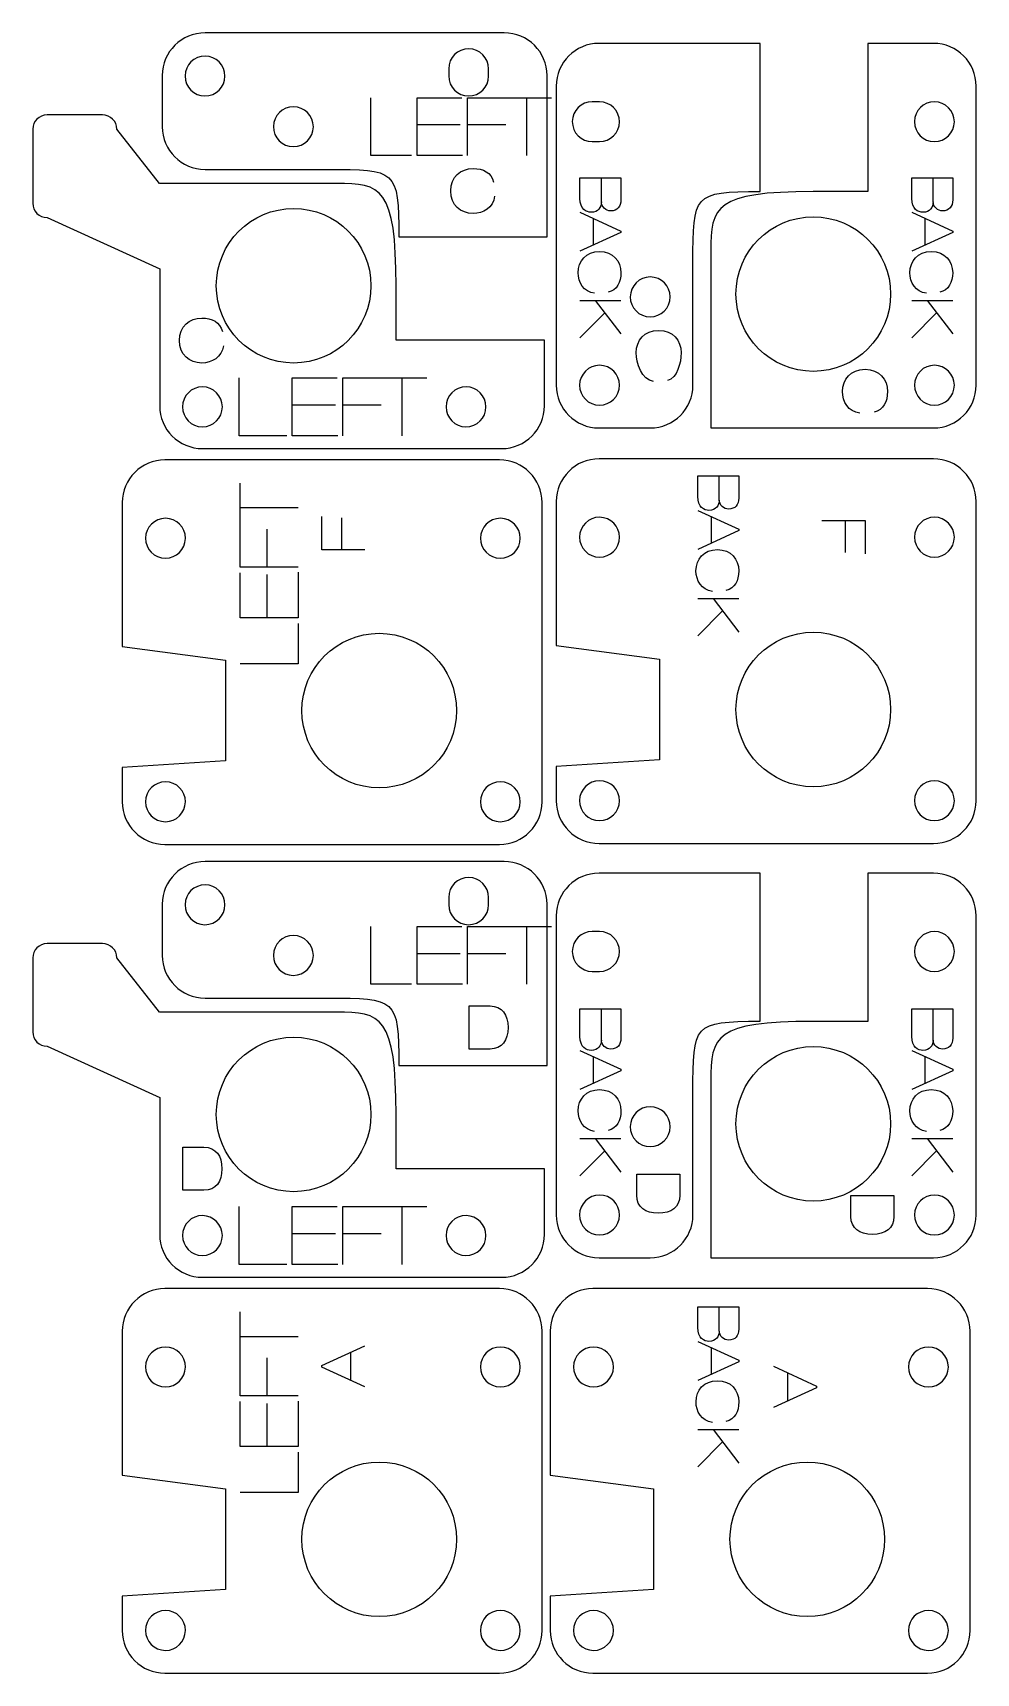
# Model space of a CAD drawing. Header units: millimetres. Extents: x 3 to 781, y 1 to 299.
# Drawn here: x 289.6 to 342.6, y 144.6 to 236.7 of the extents above; entities that cross this region are included whole.
import ezdxf

# ---------------------------------------------------------------- set-up
doc = ezdxf.new("R2010")
doc.units = ezdxf.units.MM
doc.layers.add('Layer_1', color=1, linetype='CONTINUOUS', true_color=0xff0000)

msp = doc.modelspace()

# ---------------------------------------------------------------- linework, layer by layer
at = {"layer": 'Layer_1', "color": 1, "true_color": 0xff0000}
for points in [[(316.074, 236.727), (299.275, 236.727)], [(330.44, 227.815), (330.44, 236.134), (321.392, 236.134)], [(340.165, 236.134), (336.48, 236.134), (336.48, 227.807), (333.42, 227.807)], [(296.876, 234.327), (296.876, 231.455)], [(300.395, 234.295), (300.395, 234.295)], [(310.154, 225.279), (318.473, 225.279), (318.473, 234.327)], [(312.954, 234.712), (312.954, 234.304)], [(315.194, 234.296), (315.194, 234.704), (315.194, 234.704)], [(318.993, 233.735), (318.993, 216.938)], [(342.565, 216.938), (342.565, 233.735)], [(321.422, 232.855), (321.015, 232.855), (321.015, 232.855)], [(340.224, 232.854), (340.224, 232.854)], [(289.607, 231.315), (289.607, 227.154)], [(293.515, 232.115), (290.407, 232.115), (290.407, 232.115)], [(306.648, 228.274), (296.724, 228.274), (294.325, 231.316)], [(305.355, 231.45), (305.355, 231.45)], [(321.007, 230.615), (321.415, 230.615)], [(299.275, 229.056), (306.145, 229.053), (306.145, 229.054)], [(290.407, 226.354), (296.728, 223.474), (296.728, 215.778)], [(333.42, 226.396), (333.42, 226.396)], [(327.669, 224.457), (327.669, 214.538), (327.669, 214.538)], [(324.269, 223.017), (324.269, 223.017)], [(326.664, 216.937), (326.667, 223.806), (326.665, 223.806)], [(308.587, 222.523), (308.587, 222.523)], [(318.325, 215.778), (318.325, 219.463), (309.998, 219.463), (309.998, 222.523)], [(321.424, 218.057), (321.424, 218.057)], [(340.224, 218.057), (340.224, 218.057)], [(300.248, 215.719), (300.248, 215.719)], [(315.045, 215.719), (315.045, 215.719)], [(321.392, 214.538), (324.264, 214.538)], [(327.669, 214.538), (340.165, 214.538)], [(299.128, 213.379), (315.926, 213.379)], [(340.165, 212.803), (321.393, 212.803)], [(315.799, 212.743), (297.026, 212.743)], [(294.626, 210.343), (294.626, 202.268), (300.425, 201.498), (300.425, 195.841), (300.425, 195.841)], [(318.198, 193.547), (318.198, 210.343)], [(318.993, 210.403), (318.993, 202.328)], [(342.565, 193.606), (342.565, 210.403)], [(297.057, 209.463), (297.057, 209.463)], [(315.858, 209.463), (315.858, 209.463)], [(321.424, 209.523), (321.424, 209.523)], [(340.224, 209.523), (340.224, 209.523)], [(309.054, 203.005), (309.054, 203.005)], [(333.42, 203.065), (333.42, 203.065)], [(324.792, 201.558), (324.792, 195.9), (324.792, 195.9)], [(300.425, 195.841), (294.626, 195.468), (294.626, 193.547)], [(318.993, 195.528), (318.993, 193.606)], [(297.058, 194.666), (297.058, 194.666)], [(315.858, 194.666), (315.858, 194.666)], [(321.424, 194.726), (321.424, 194.726)], [(340.224, 194.726), (340.224, 194.726)], [(297.026, 191.147), (315.799, 191.147)], [(321.393, 191.206), (340.165, 191.206)], [(316.074, 190.191), (299.275, 190.191)], [(330.44, 181.219), (330.44, 189.537), (321.392, 189.537)], [(340.165, 189.537), (336.48, 189.537), (336.48, 181.211), (333.42, 181.211)], [(312.954, 188.176), (312.954, 187.768)], [(315.194, 187.761), (315.194, 188.169), (315.194, 188.169)], [(296.876, 187.792), (296.876, 184.919)], [(300.395, 187.759), (300.395, 187.759)], [(310.154, 178.743), (318.473, 178.743), (318.473, 187.792)], [(318.993, 187.138), (318.993, 170.341)], [(342.565, 170.341), (342.565, 187.138)], [(321.422, 186.259), (321.015, 186.259), (321.015, 186.259)], [(340.224, 186.258), (340.224, 186.258)], [(293.515, 185.58), (290.407, 185.58), (290.407, 185.58)], [(289.607, 184.779), (289.607, 180.618)], [(306.648, 181.738), (296.724, 181.738), (294.325, 184.78)], [(305.355, 184.914), (305.355, 184.914)], [(321.007, 184.019), (321.415, 184.019)], [(299.275, 182.52), (306.145, 182.517), (306.145, 182.518)], [(290.407, 179.818), (296.728, 176.938), (296.728, 169.243)], [(333.42, 179.8), (333.42, 179.8)], [(327.669, 177.86), (327.669, 167.941), (327.669, 167.941)], [(326.664, 170.341), (326.667, 177.21), (326.665, 177.21)], [(308.587, 175.987), (308.587, 175.987)], [(318.325, 169.243), (318.325, 172.928), (309.998, 172.928), (309.998, 175.987)], [(324.269, 176.42), (324.269, 176.42)], [(321.424, 171.461), (321.424, 171.461)], [(340.224, 171.461), (340.224, 171.461)], [(300.248, 169.183), (300.248, 169.183)], [(315.045, 169.183), (315.045, 169.183)], [(321.392, 167.941), (324.264, 167.941)], [(327.669, 167.941), (340.165, 167.941)], [(299.128, 166.843), (315.926, 166.843)], [(315.799, 166.207), (297.026, 166.207)], [(339.826, 166.207), (321.054, 166.207)], [(294.626, 163.808), (294.626, 155.733), (300.425, 154.962), (300.425, 149.305), (300.425, 149.305)], [(318.198, 147.011), (318.198, 163.808)], [(318.654, 163.808), (318.654, 155.733), (324.453, 154.962), (324.453, 149.305), (324.453, 149.305)], [(342.226, 147.011), (342.226, 163.808)], [(297.057, 162.927), (297.057, 162.927)], [(315.858, 162.927), (315.858, 162.927)], [(321.085, 162.927), (321.085, 162.927)], [(339.886, 162.927), (339.886, 162.927)], [(309.054, 156.469), (309.054, 156.469)], [(333.082, 156.469), (333.082, 156.469)], [(300.425, 149.305), (294.626, 148.932), (294.626, 147.011)], [(324.453, 149.305), (318.654, 148.932), (318.654, 147.011)], [(297.058, 148.13), (297.058, 148.13)], [(315.858, 148.13), (315.858, 148.13)], [(321.086, 148.13), (321.086, 148.13)], [(339.886, 148.13), (339.886, 148.13)], [(297.026, 144.61), (315.799, 144.61)], [(321.054, 144.61), (339.826, 144.61)]]:
    msp.add_lwpolyline(points, dxfattribs=at)
at = {"layer": 'Layer_1', "color": 5, "true_color": 0x0000ff}
for points in [[(310.861, 229.834), (308.586, 229.834), (308.586, 233.077)], [(313.727, 229.834), (311.174, 229.834), (311.174, 233.077), (313.699, 233.077)], [(314.012, 229.834), (314.012, 233.077), (316.287, 233.077)], [(315.932, 233.077), (318.73, 233.077)], [(317.339, 229.834), (317.339, 233.077)], [(311.174, 231.569), (313.595, 231.569)], [(314.012, 231.569), (316.155, 231.569)], [(320.323, 227.422), (320.323, 228.587), (322.62, 228.587), (322.62, 228.587)], [(321.526, 227.23), (321.529, 228.587)], [(322.62, 228.587), (322.62, 227.339)], [(338.947, 227.422), (338.947, 228.587), (341.245, 228.587), (341.245, 228.587)], [(340.15, 227.23), (340.153, 228.587)], [(341.245, 228.587), (341.245, 227.339)], [(320.323, 226.65), (322.621, 225.595), (322.621, 225.511), (320.323, 224.456)], [(321.529, 227.229), (321.524, 227.229)], [(338.947, 226.65), (341.245, 225.595), (341.245, 225.511), (338.947, 224.456)], [(340.154, 227.229), (340.148, 227.229)], [(321.083, 224.805), (321.083, 226.307)], [(339.707, 224.805), (339.707, 226.307)], [(320.323, 221.703), (322.62, 221.703)], [(321.18, 221.703), (322.62, 219.814)], [(338.947, 221.703), (341.245, 221.703)], [(339.804, 221.703), (341.245, 219.814)], [(321.712, 221.006), (320.323, 219.602)], [(340.336, 221.006), (338.947, 219.602)], [(303.862, 214.102), (301.186, 214.102), (301.186, 217.344)], [(306.728, 214.102), (304.175, 214.102), (304.175, 217.344), (306.7, 217.344)], [(307.012, 214.102), (307.012, 217.344), (309.288, 217.344)], [(308.933, 217.344), (311.731, 217.344)], [(310.34, 214.102), (310.34, 217.344)], [(304.175, 215.837), (306.596, 215.837)], [(307.012, 215.837), (309.156, 215.837)], [(301.252, 208.636), (301.252, 211.434)], [(326.939, 210.681), (326.939, 211.846), (329.236, 211.846), (329.236, 211.846)], [(328.142, 210.488), (328.145, 211.846)], [(329.236, 211.846), (329.236, 210.598)], [(304.495, 210.043), (301.252, 210.043)], [(328.146, 210.488), (328.14, 210.488)], [(308.248, 207.685), (305.832, 207.685), (305.832, 209.568)], [(306.955, 207.685), (306.955, 209.49)], [(326.939, 209.91), (329.236, 208.854), (329.236, 208.77), (326.939, 207.715)], [(327.699, 208.064), (327.699, 209.566)], [(333.909, 209.345), (336.326, 209.345), (336.326, 207.463)], [(335.202, 209.345), (335.202, 207.541)], [(304.495, 206.715), (301.252, 206.715), (301.252, 208.991)], [(302.759, 206.715), (302.759, 208.859)], [(304.495, 206.43), (304.495, 203.878), (301.252, 203.878), (301.252, 206.404)], [(302.759, 203.878), (302.759, 206.299)], [(326.939, 204.962), (329.236, 204.962)], [(327.796, 204.962), (329.236, 203.074)], [(328.328, 204.265), (326.939, 202.861)], [(304.495, 203.565), (304.495, 201.29), (301.252, 201.29)], [(310.861, 183.297), (308.586, 183.297), (308.586, 186.54)], [(313.727, 183.297), (311.174, 183.297), (311.174, 186.54), (313.699, 186.54)], [(314.012, 183.297), (314.012, 186.54), (316.287, 186.54)], [(315.932, 186.54), (318.73, 186.54)], [(317.339, 183.297), (317.339, 186.54)], [(311.174, 185.032), (313.595, 185.032)], [(314.012, 185.032), (316.155, 185.032)], [(314.102, 182.079), (315.28, 182.079)], [(315.28, 179.662), (314.102, 179.662), (314.102, 182.079), (314.102, 182.079)], [(320.323, 180.357), (320.323, 181.921), (322.621, 181.921), (322.621, 181.921)], [(321.527, 180.164), (321.529, 181.921)], [(322.621, 181.921), (322.621, 180.273)], [(338.948, 180.357), (338.948, 181.921), (341.245, 181.921), (341.245, 181.921)], [(340.151, 180.164), (340.154, 181.921)], [(341.245, 181.921), (341.245, 180.273)], [(321.53, 180.164), (321.524, 180.164)], [(340.154, 180.164), (340.148, 180.164)], [(320.324, 179.585), (322.621, 178.529), (322.621, 178.445), (320.324, 177.39)], [(321.083, 177.739), (321.083, 179.241)], [(338.948, 179.585), (341.245, 178.529), (341.245, 178.445), (338.948, 177.39)], [(339.707, 177.739), (339.707, 179.241)], [(298.036, 174.145), (299.214, 174.145)], [(299.214, 171.728), (298.036, 171.728), (298.036, 174.145), (298.036, 174.145)], [(320.323, 174.637), (322.621, 174.637)], [(321.181, 174.637), (322.621, 172.749)], [(338.948, 174.637), (341.245, 174.637)], [(339.805, 174.637), (341.245, 172.749)], [(321.712, 173.94), (320.323, 172.537)], [(340.336, 173.94), (338.948, 172.537)], [(323.509, 171.449), (323.509, 172.627), (325.926, 172.627), (325.926, 172.627)], [(325.926, 172.627), (325.926, 171.449)], [(335.533, 170.257), (335.533, 171.435), (337.95, 171.435), (337.95, 171.435)], [(337.95, 171.435), (337.95, 170.257)], [(303.862, 167.565), (301.186, 167.565), (301.186, 170.809)], [(306.728, 167.565), (304.175, 167.565), (304.175, 170.809), (306.7, 170.809)], [(307.012, 167.565), (307.012, 170.809), (309.288, 170.809)], [(308.933, 170.809), (311.731, 170.809)], [(310.34, 167.565), (310.34, 170.809)], [(304.175, 169.301), (306.596, 169.301)], [(307.012, 169.301), (309.156, 169.301)], [(301.252, 162.1), (301.252, 164.898)], [(326.94, 164.015), (326.94, 165.18), (329.237, 165.18), (329.237, 165.18)], [(328.143, 163.823), (328.146, 165.18)], [(329.237, 165.18), (329.237, 163.932)], [(304.495, 163.507), (301.252, 163.507)], [(326.94, 163.243), (329.237, 162.188), (329.237, 162.104), (326.94, 161.049)], [(328.147, 163.822), (328.141, 163.822)], [(304.495, 160.179), (301.252, 160.179), (301.252, 162.454)], [(302.759, 160.179), (302.759, 162.323)], [(308.248, 160.688), (305.832, 161.799), (305.832, 161.886), (308.248, 162.997)], [(307.45, 162.629), (307.45, 161.049)], [(327.7, 161.398), (327.7, 162.9)], [(331.191, 161.843), (333.608, 160.732), (333.608, 160.644), (331.191, 159.534)], [(331.99, 159.901), (331.99, 161.482)], [(304.495, 159.894), (304.495, 157.341), (301.252, 157.341), (301.252, 159.867)], [(302.759, 157.341), (302.759, 159.762)], [(326.94, 158.296), (329.237, 158.296)], [(328.328, 157.599), (326.94, 156.195)], [(327.796, 158.296), (329.237, 156.408)], [(304.495, 157.029), (304.495, 154.753), (301.252, 154.753)]]:
    msp.add_lwpolyline(points, dxfattribs=at)
at = {"layer": 'Layer_1', "color": 1, "true_color": 0xff0000}
for points in [[(299.275, 236.727), (297.95, 236.727), (296.876, 235.652), (296.876, 234.327)], [(314.078, 235.828), (313.459, 235.831), (312.956, 235.33), (312.954, 234.712)], [(315.194, 234.704), (315.196, 235.323), (314.695, 235.826), (314.078, 235.828)], [(318.473, 234.327), (318.473, 235.652), (317.399, 236.727), (316.074, 236.727)], [(321.392, 236.134), (320.067, 236.134), (318.993, 235.06), (318.993, 233.735)], [(342.565, 233.735), (342.565, 235.06), (341.491, 236.134), (340.165, 236.134)], [(299.279, 235.42), (298.661, 235.422), (298.158, 234.922), (298.156, 234.303)], [(300.395, 234.295), (300.397, 234.913), (299.897, 235.417), (299.279, 235.42)], [(298.156, 234.303), (298.154, 233.684), (298.653, 233.181), (299.271, 233.18)], [(299.271, 233.18), (299.889, 233.177), (300.393, 233.677), (300.395, 234.295)], [(312.954, 234.304), (312.952, 233.685), (313.451, 233.182), (314.07, 233.18)], [(314.07, 233.18), (314.689, 233.177), (315.192, 233.678), (315.194, 234.296)], [(304.239, 232.574), (303.62, 232.577), (303.118, 232.077), (303.115, 231.458)], [(305.355, 231.45), (305.357, 232.068), (304.858, 232.572), (304.239, 232.574)], [(321.015, 232.855), (320.397, 232.857), (319.894, 232.356), (319.891, 231.739)], [(322.539, 231.73), (322.541, 232.35), (322.041, 232.853), (321.422, 232.855)], [(340.224, 232.854), (339.605, 232.857), (339.102, 232.356), (339.101, 231.738)], [(341.34, 231.73), (341.343, 232.349), (340.842, 232.852), (340.224, 232.854)], [(290.407, 232.115), (289.965, 232.115), (289.607, 231.757), (289.607, 231.315)], [(294.325, 231.316), (294.325, 231.757), (293.957, 232.115), (293.515, 232.115)], [(296.876, 231.455), (296.876, 230.131), (297.949, 229.056), (299.275, 229.056)], [(303.115, 231.458), (303.113, 230.839), (303.613, 230.337), (304.231, 230.335)], [(304.231, 230.335), (304.85, 230.332), (305.353, 230.832), (305.355, 231.45)], [(319.891, 231.739), (319.889, 231.119), (320.389, 230.616), (321.007, 230.615)], [(321.415, 230.615), (322.034, 230.612), (322.538, 231.111), (322.539, 231.73)], [(339.101, 231.738), (339.098, 231.119), (339.597, 230.616), (340.216, 230.615)], [(340.216, 230.615), (340.835, 230.612), (341.338, 231.112), (341.34, 231.73)], [(306.145, 229.054), (309.987, 229.054), (310.154, 229.054), (310.154, 225.279)], [(309.998, 222.523), (309.998, 228.051), (309.157, 228.274), (306.648, 228.274)], [(326.665, 223.806), (326.665, 227.648), (326.665, 227.815), (330.44, 227.815)], [(333.42, 227.807), (327.892, 227.807), (327.669, 226.966), (327.669, 224.457)], [(289.607, 227.154), (289.607, 226.712), (289.965, 226.354), (290.407, 226.354)], [(299.907, 222.523), (299.907, 224.92), (301.85, 226.863), (304.247, 226.863)], [(304.247, 226.863), (306.644, 226.863), (308.587, 224.92), (308.587, 222.523)], [(329.08, 222.056), (329.08, 224.454), (331.024, 226.396), (333.42, 226.396)], [(333.42, 226.396), (335.817, 226.396), (337.76, 224.454), (337.76, 222.056)], [(324.269, 223.017), (323.651, 223.019), (323.148, 222.519), (323.145, 221.9)], [(325.384, 221.893), (325.387, 222.511), (324.887, 223.014), (324.269, 223.017)], [(304.247, 218.183), (301.85, 218.183), (299.907, 220.126), (299.907, 222.523)], [(308.587, 222.523), (308.587, 220.126), (306.644, 218.183), (304.247, 218.183)], [(333.42, 217.716), (331.024, 217.716), (329.08, 219.659), (329.08, 222.056)], [(337.76, 222.056), (337.76, 219.659), (335.817, 217.716), (333.42, 217.716)], [(323.145, 221.9), (323.142, 221.282), (323.642, 220.779), (324.261, 220.777)], [(324.261, 220.777), (324.88, 220.774), (325.382, 221.274), (325.384, 221.893)], [(321.424, 218.057), (320.806, 218.06), (320.303, 217.56), (320.3, 216.941)], [(322.54, 216.933), (322.542, 217.552), (322.043, 218.055), (321.424, 218.057)], [(340.224, 218.057), (339.605, 218.06), (339.102, 217.56), (339.101, 216.941)], [(341.34, 216.934), (341.343, 217.552), (340.842, 218.055), (340.224, 218.057)], [(299.131, 216.843), (298.513, 216.846), (298.01, 216.346), (298.008, 215.727)], [(300.248, 215.719), (300.25, 216.339), (299.75, 216.842), (299.131, 216.843)], [(313.929, 216.843), (313.311, 216.846), (312.807, 216.346), (312.806, 215.727)], [(315.045, 215.719), (315.047, 216.339), (314.548, 216.842), (313.929, 216.843)], [(318.993, 216.938), (318.993, 215.612), (320.067, 214.538), (321.392, 214.538)], [(320.3, 216.941), (320.299, 216.323), (320.798, 215.82), (321.417, 215.818)], [(321.417, 215.818), (322.035, 215.815), (322.538, 216.315), (322.54, 216.933)], [(324.264, 214.538), (325.589, 214.538), (326.664, 215.611), (326.664, 216.937)], [(339.101, 216.941), (339.098, 216.323), (339.597, 215.819), (340.216, 215.818)], [(340.165, 214.538), (341.491, 214.538), (342.565, 215.612), (342.565, 216.938)], [(340.216, 215.818), (340.835, 215.815), (341.338, 216.315), (341.34, 216.934)], [(296.728, 215.778), (296.728, 214.453), (297.802, 213.379), (299.128, 213.379)], [(298.008, 215.727), (298.006, 215.108), (298.505, 214.605), (299.124, 214.603)], [(299.124, 214.603), (299.742, 214.6), (300.245, 215.101), (300.248, 215.719)], [(312.806, 215.727), (312.804, 215.108), (313.304, 214.605), (313.922, 214.603)], [(313.922, 214.603), (314.54, 214.6), (315.043, 215.101), (315.045, 215.719)], [(315.926, 213.379), (317.251, 213.379), (318.325, 214.453), (318.325, 215.778)], [(321.393, 212.803), (320.068, 212.803), (318.993, 211.729), (318.993, 210.403)], [(342.565, 210.403), (342.565, 211.729), (341.491, 212.803), (340.165, 212.803)], [(297.026, 212.743), (295.701, 212.743), (294.626, 211.67), (294.626, 210.343)], [(318.198, 210.343), (318.198, 211.67), (317.124, 212.743), (315.799, 212.743)], [(297.057, 209.463), (296.439, 209.466), (295.936, 208.966), (295.934, 208.347)], [(298.172, 208.339), (298.176, 208.958), (297.676, 209.461), (297.057, 209.463)], [(315.858, 209.463), (315.238, 209.466), (314.735, 208.966), (314.734, 208.347)], [(316.974, 208.34), (316.975, 208.958), (316.476, 209.461), (315.858, 209.463)], [(321.424, 209.523), (320.806, 209.526), (320.302, 209.026), (320.3, 208.407)], [(322.539, 208.399), (322.542, 209.018), (322.043, 209.521), (321.424, 209.523)], [(340.224, 209.523), (339.605, 209.526), (339.102, 209.026), (339.101, 208.407)], [(341.34, 208.4), (341.343, 209.018), (340.842, 209.522), (340.224, 209.523)], [(295.934, 208.347), (295.931, 207.728), (296.431, 207.226), (297.049, 207.224)], [(297.049, 207.224), (297.668, 207.221), (298.171, 207.721), (298.172, 208.339)], [(314.734, 208.347), (314.732, 207.729), (315.231, 207.225), (315.849, 207.224)], [(315.849, 207.224), (316.469, 207.221), (316.971, 207.722), (316.974, 208.34)], [(320.3, 208.407), (320.298, 207.788), (320.798, 207.286), (321.416, 207.283)], [(321.416, 207.283), (322.035, 207.28), (322.538, 207.781), (322.539, 208.399)], [(339.101, 208.407), (339.098, 207.789), (339.597, 207.285), (340.216, 207.284)], [(340.216, 207.284), (340.835, 207.281), (341.338, 207.782), (341.34, 208.4)], [(304.713, 198.665), (304.713, 201.062), (306.657, 203.005), (309.054, 203.005)], [(309.054, 203.005), (311.451, 203.005), (313.394, 201.062), (313.394, 198.665)], [(329.08, 198.725), (329.08, 201.122), (331.024, 203.065), (333.42, 203.065)], [(333.42, 203.065), (335.817, 203.065), (337.76, 201.122), (337.76, 198.725)], [(318.993, 202.328), (318.993, 202.328), (324.792, 201.558), (324.792, 201.558)], [(309.054, 194.325), (306.657, 194.325), (304.713, 196.268), (304.713, 198.665)], [(313.394, 198.665), (313.394, 196.268), (311.451, 194.325), (309.054, 194.325)], [(333.42, 194.385), (331.024, 194.385), (329.08, 196.328), (329.08, 198.725)], [(337.76, 198.725), (337.76, 196.328), (335.817, 194.385), (333.42, 194.385)], [(324.792, 195.9), (324.792, 195.9), (318.993, 195.528), (318.993, 195.528)], [(297.058, 194.666), (296.44, 194.669), (295.936, 194.169), (295.934, 193.55)], [(298.173, 193.542), (298.176, 194.161), (297.676, 194.664), (297.058, 194.666)], [(315.858, 194.666), (315.238, 194.669), (314.735, 194.169), (314.734, 193.55)], [(316.974, 193.543), (316.975, 194.161), (316.476, 194.664), (315.858, 194.666)], [(321.424, 194.726), (320.806, 194.729), (320.303, 194.228), (320.3, 193.61)], [(322.54, 193.602), (322.542, 194.221), (322.043, 194.724), (321.424, 194.726)], [(340.224, 194.726), (339.605, 194.729), (339.102, 194.228), (339.101, 193.61)], [(341.34, 193.603), (341.343, 194.221), (340.842, 194.724), (340.224, 194.726)], [(294.626, 193.547), (294.626, 192.221), (295.701, 191.147), (297.026, 191.147)], [(295.934, 193.55), (295.932, 192.932), (296.432, 192.429), (297.05, 192.427)], [(297.05, 192.427), (297.669, 192.424), (298.172, 192.924), (298.173, 193.542)], [(314.734, 193.55), (314.732, 192.932), (315.231, 192.428), (315.849, 192.427)], [(315.799, 191.147), (317.124, 191.147), (318.198, 192.221), (318.198, 193.547)], [(315.849, 192.427), (316.469, 192.424), (316.971, 192.924), (316.974, 193.543)], [(318.993, 193.606), (318.993, 192.28), (320.068, 191.206), (321.393, 191.206)], [(320.3, 193.61), (320.299, 192.991), (320.798, 192.489), (321.417, 192.486)], [(321.417, 192.486), (322.035, 192.483), (322.538, 192.984), (322.54, 193.602)], [(339.101, 193.61), (339.098, 192.991), (339.597, 192.488), (340.216, 192.486)], [(340.165, 191.206), (341.491, 191.206), (342.565, 192.28), (342.565, 193.606)], [(340.216, 192.486), (340.835, 192.483), (341.338, 192.984), (341.34, 193.603)], [(299.275, 190.191), (297.95, 190.191), (296.876, 189.116), (296.876, 187.792)], [(318.473, 187.792), (318.473, 189.116), (317.399, 190.191), (316.074, 190.191)], [(299.279, 188.883), (298.661, 188.883), (298.158, 188.385), (298.156, 187.767)], [(300.395, 187.759), (300.397, 188.377), (299.897, 188.88), (299.279, 188.883)], [(314.078, 189.292), (313.459, 189.295), (312.956, 188.794), (312.954, 188.176)], [(315.194, 188.169), (315.196, 188.787), (314.695, 189.29), (314.078, 189.292)], [(321.392, 189.537), (320.067, 189.537), (318.993, 188.464), (318.993, 187.138)], [(342.565, 187.138), (342.565, 188.464), (341.491, 189.537), (340.165, 189.537)], [(298.156, 187.767), (298.154, 187.148), (298.653, 186.645), (299.271, 186.644)], [(299.271, 186.644), (299.889, 186.641), (300.393, 187.141), (300.395, 187.759)], [(312.954, 187.768), (312.952, 187.149), (313.451, 186.645), (314.07, 186.644)], [(314.07, 186.644), (314.689, 186.641), (315.192, 187.142), (315.194, 187.761)], [(321.015, 186.259), (320.397, 186.261), (319.894, 185.761), (319.891, 185.143)], [(322.539, 185.134), (322.541, 185.754), (322.041, 186.256), (321.422, 186.259)], [(340.224, 186.258), (339.605, 186.26), (339.102, 185.76), (339.101, 185.141)], [(341.34, 185.134), (341.343, 185.753), (340.842, 186.256), (340.224, 186.258)], [(290.407, 185.58), (289.965, 185.58), (289.607, 185.221), (289.607, 184.779)], [(294.325, 184.78), (294.325, 185.221), (293.957, 185.58), (293.515, 185.58)], [(304.239, 186.038), (303.62, 186.041), (303.118, 185.541), (303.115, 184.922)], [(305.355, 184.914), (305.357, 185.533), (304.858, 186.036), (304.239, 186.038)], [(296.876, 184.919), (296.876, 183.595), (297.949, 182.52), (299.275, 182.52)], [(303.115, 184.922), (303.113, 184.304), (303.613, 183.801), (304.231, 183.799)], [(304.231, 183.799), (304.85, 183.796), (305.353, 184.296), (305.355, 184.914)], [(319.891, 185.143), (319.889, 184.524), (320.389, 184.02), (321.007, 184.019)], [(321.415, 184.019), (322.034, 184.016), (322.538, 184.516), (322.539, 185.134)], [(339.101, 185.141), (339.098, 184.523), (339.597, 184.02), (340.216, 184.018)], [(340.216, 184.018), (340.835, 184.015), (341.338, 184.516), (341.34, 185.134)], [(306.145, 182.518), (309.987, 182.518), (310.154, 182.518), (310.154, 178.743)], [(309.998, 175.987), (309.998, 181.516), (309.157, 181.738), (306.648, 181.738)], [(289.607, 180.618), (289.607, 180.177), (289.965, 179.818), (290.407, 179.818)], [(326.665, 177.21), (326.665, 181.052), (326.665, 181.219), (330.44, 181.219)], [(333.42, 181.211), (327.892, 181.211), (327.669, 180.369), (327.669, 177.86)], [(299.907, 175.987), (299.907, 178.384), (301.85, 180.327), (304.247, 180.327)], [(304.247, 180.327), (306.644, 180.327), (308.587, 178.384), (308.587, 175.987)], [(329.08, 175.46), (329.08, 177.857), (331.024, 179.8), (333.42, 179.8)], [(333.42, 179.8), (335.817, 179.8), (337.76, 177.857), (337.76, 175.46)], [(304.247, 171.648), (301.85, 171.648), (299.907, 173.59), (299.907, 175.987)], [(308.587, 175.987), (308.587, 173.59), (306.644, 171.648), (304.247, 171.648)], [(324.269, 176.42), (323.651, 176.423), (323.148, 175.922), (323.145, 175.303)], [(325.384, 175.296), (325.387, 175.915), (324.887, 176.417), (324.269, 176.42)], [(323.145, 175.303), (323.142, 174.685), (323.642, 174.183), (324.261, 174.18)], [(324.261, 174.18), (324.88, 174.177), (325.382, 174.678), (325.384, 175.296)], [(333.42, 171.12), (331.024, 171.12), (329.08, 173.063), (329.08, 175.46)], [(337.76, 175.46), (337.76, 173.063), (335.817, 171.12), (333.42, 171.12)], [(321.424, 171.461), (320.806, 171.464), (320.303, 170.963), (320.3, 170.345)], [(322.54, 170.337), (322.542, 170.955), (322.043, 171.459), (321.424, 171.461)], [(340.224, 171.461), (339.605, 171.464), (339.102, 170.963), (339.101, 170.345)], [(341.34, 170.337), (341.343, 170.955), (340.842, 171.459), (340.224, 171.461)], [(299.131, 170.307), (298.513, 170.31), (298.01, 169.81), (298.008, 169.191)], [(300.248, 169.183), (300.25, 169.803), (299.75, 170.305), (299.131, 170.307)], [(313.929, 170.307), (313.311, 170.31), (312.807, 169.81), (312.806, 169.191)], [(315.045, 169.183), (315.047, 169.803), (314.548, 170.305), (313.929, 170.307)], [(318.993, 170.341), (318.993, 169.016), (320.067, 167.941), (321.392, 167.941)], [(320.3, 170.345), (320.299, 169.726), (320.798, 169.223), (321.417, 169.221)], [(321.417, 169.221), (322.035, 169.218), (322.538, 169.718), (322.54, 170.337)], [(324.264, 167.941), (325.589, 167.941), (326.664, 169.015), (326.664, 170.341)], [(339.101, 170.345), (339.098, 169.726), (339.597, 169.223), (340.216, 169.221)], [(340.165, 167.941), (341.491, 167.941), (342.565, 169.016), (342.565, 170.341)], [(340.216, 169.221), (340.835, 169.218), (341.338, 169.718), (341.34, 170.337)], [(296.728, 169.243), (296.728, 167.917), (297.802, 166.843), (299.128, 166.843)], [(298.008, 169.191), (298.006, 168.573), (298.505, 168.07), (299.124, 168.068)], [(299.124, 168.068), (299.742, 168.065), (300.245, 168.565), (300.248, 169.183)], [(312.806, 169.191), (312.804, 168.573), (313.304, 168.07), (313.922, 168.068)], [(313.922, 168.068), (314.54, 168.065), (315.043, 168.565), (315.045, 169.183)], [(315.926, 166.843), (317.251, 166.843), (318.325, 167.917), (318.325, 169.243)], [(297.026, 166.207), (295.701, 166.207), (294.626, 165.133), (294.626, 163.808)], [(318.198, 163.808), (318.198, 165.133), (317.124, 166.207), (315.799, 166.207)], [(321.054, 166.207), (319.729, 166.207), (318.654, 165.133), (318.654, 163.808)], [(342.226, 163.808), (342.226, 165.133), (341.152, 166.207), (339.826, 166.207)], [(297.057, 162.927), (296.439, 162.93), (295.936, 162.43), (295.934, 161.811)], [(298.172, 161.803), (298.176, 162.422), (297.676, 162.925), (297.057, 162.927)], [(315.858, 162.927), (315.238, 162.93), (314.735, 162.43), (314.734, 161.811)], [(316.974, 161.804), (316.975, 162.423), (316.476, 162.926), (315.858, 162.927)], [(321.085, 162.927), (320.467, 162.93), (319.964, 162.43), (319.961, 161.811)], [(322.2, 161.803), (322.204, 162.422), (321.704, 162.925), (321.085, 162.927)], [(339.886, 162.927), (339.267, 162.93), (338.763, 162.43), (338.762, 161.811)], [(341.002, 161.804), (341.004, 162.423), (340.504, 162.926), (339.886, 162.927)], [(295.934, 161.811), (295.931, 161.192), (296.431, 160.69), (297.049, 160.687)], [(297.049, 160.687), (297.668, 160.684), (298.171, 161.185), (298.172, 161.803)], [(314.734, 161.811), (314.732, 161.193), (315.231, 160.689), (315.849, 160.688)], [(315.849, 160.688), (316.469, 160.685), (316.971, 161.186), (316.974, 161.804)], [(319.961, 161.811), (319.959, 161.192), (320.459, 160.69), (321.077, 160.687)], [(321.077, 160.687), (321.697, 160.684), (322.199, 161.185), (322.2, 161.803)], [(338.762, 161.811), (338.759, 161.193), (339.259, 160.689), (339.878, 160.688)], [(339.878, 160.688), (340.497, 160.685), (340.999, 161.186), (341.002, 161.804)], [(304.713, 152.129), (304.713, 154.526), (306.657, 156.469), (309.054, 156.469)], [(309.054, 156.469), (311.451, 156.469), (313.394, 154.526), (313.394, 152.129)], [(328.742, 152.129), (328.742, 154.526), (330.685, 156.469), (333.082, 156.469)], [(333.082, 156.469), (335.479, 156.469), (337.422, 154.526), (337.422, 152.129)], [(309.054, 147.789), (306.657, 147.789), (304.713, 149.732), (304.713, 152.129)], [(313.394, 152.129), (313.394, 149.732), (311.451, 147.789), (309.054, 147.789)], [(333.082, 147.789), (330.685, 147.789), (328.742, 149.732), (328.742, 152.129)], [(337.422, 152.129), (337.422, 149.732), (335.479, 147.789), (333.082, 147.789)], [(297.058, 148.13), (296.44, 148.133), (295.936, 147.632), (295.934, 147.014)], [(298.173, 147.006), (298.176, 147.625), (297.676, 148.128), (297.058, 148.13)], [(315.858, 148.13), (315.238, 148.133), (314.735, 147.632), (314.734, 147.014)], [(316.974, 147.007), (316.975, 147.625), (316.476, 148.128), (315.858, 148.13)], [(321.086, 148.13), (320.468, 148.133), (319.964, 147.632), (319.961, 147.014)], [(322.201, 147.006), (322.204, 147.625), (321.704, 148.128), (321.086, 148.13)], [(339.886, 148.13), (339.267, 148.133), (338.763, 147.632), (338.762, 147.014)], [(341.002, 147.007), (341.004, 147.625), (340.504, 148.128), (339.886, 148.13)], [(294.626, 147.011), (294.626, 145.685), (295.701, 144.61), (297.026, 144.61)], [(295.934, 147.014), (295.932, 146.395), (296.432, 145.893), (297.05, 145.89)], [(297.05, 145.89), (297.669, 145.887), (298.172, 146.388), (298.173, 147.006)], [(314.734, 147.014), (314.732, 146.395), (315.231, 145.892), (315.849, 145.89)], [(315.799, 144.61), (317.124, 144.61), (318.198, 145.685), (318.198, 147.011)], [(315.849, 145.89), (316.469, 145.887), (316.971, 146.388), (316.974, 147.007)], [(318.654, 147.011), (318.654, 145.685), (319.729, 144.61), (321.054, 144.61)], [(319.961, 147.014), (319.96, 146.395), (320.46, 145.893), (321.078, 145.89)], [(321.078, 145.89), (321.697, 145.887), (322.2, 146.388), (322.201, 147.006)], [(338.762, 147.014), (338.759, 146.395), (339.259, 145.892), (339.878, 145.89)], [(339.826, 144.61), (341.152, 144.61), (342.226, 145.685), (342.226, 147.011)], [(339.878, 145.89), (340.497, 145.887), (340.999, 146.388), (341.002, 147.007)]]:
    msp.add_open_spline(points, degree=3, dxfattribs=at)
at = {"layer": 'Layer_1', "color": 5, "true_color": 0x0000ff}
for points in [[(313.067, 227.844), (313.067, 228.643), (313.628, 229.106), (314.319, 229.106)], [(314.319, 229.106), (314.891, 229.106), (315.344, 228.873), (315.473, 228.348)], [(314.319, 226.582), (313.628, 226.582), (313.067, 227.045), (313.067, 227.844)], [(315.531, 227.553), (315.46, 226.906), (314.877, 226.582), (314.319, 226.582)], [(320.947, 226.65), (320.68, 226.65), (320.323, 226.82), (320.323, 227.422)], [(321.524, 227.229), (321.511, 226.93), (321.35, 226.65), (320.947, 226.65)], [(322.051, 226.721), (321.781, 226.721), (321.524, 226.958), (321.529, 227.229)], [(322.62, 227.339), (322.62, 226.975), (322.424, 226.721), (322.051, 226.721)], [(339.572, 226.65), (339.305, 226.65), (338.947, 226.82), (338.947, 227.422)], [(340.148, 227.229), (340.135, 226.93), (339.974, 226.65), (339.572, 226.65)], [(340.676, 226.721), (340.405, 226.721), (340.148, 226.958), (340.154, 227.229)], [(341.245, 227.339), (341.245, 226.975), (341.049, 226.721), (340.676, 226.721)], [(320.22, 223.254), (320.22, 223.91), (320.66, 224.444), (321.42, 224.444)], [(321.42, 224.444), (322.179, 224.444), (322.62, 223.91), (322.62, 223.254)], [(338.845, 223.254), (338.845, 223.91), (339.285, 224.444), (340.045, 224.444)], [(340.045, 224.444), (340.804, 224.444), (341.245, 223.91), (341.245, 223.254)], [(321.143, 222.102), (320.529, 222.169), (320.22, 222.723), (320.22, 223.254)], [(322.62, 223.254), (322.62, 222.71), (322.398, 222.279), (321.899, 222.156)], [(339.768, 222.102), (339.153, 222.169), (338.845, 222.723), (338.845, 223.254)], [(341.245, 223.254), (341.245, 222.71), (341.023, 222.279), (340.524, 222.156)], [(297.84, 219.447), (297.84, 220.247), (298.401, 220.71), (299.092, 220.71)], [(299.092, 220.71), (299.663, 220.71), (300.118, 220.476), (300.246, 219.951)], [(299.092, 218.185), (298.401, 218.185), (297.84, 218.648), (297.84, 219.447)], [(323.477, 218.76), (323.477, 219.451), (323.94, 220.013), (324.739, 220.013)], [(324.739, 220.013), (325.538, 220.013), (326.002, 219.451), (326.002, 218.76)], [(300.303, 219.156), (300.232, 218.509), (299.65, 218.185), (299.092, 218.185)], [(324.448, 217.149), (323.802, 217.22), (323.477, 218.202), (323.477, 218.76)], [(326.002, 218.76), (326.002, 218.189), (325.768, 217.335), (325.243, 217.206)], [(335.063, 216.58), (335.063, 217.271), (335.526, 217.833), (336.325, 217.833)], [(336.325, 217.833), (337.124, 217.833), (337.588, 217.271), (337.588, 216.58)], [(336.034, 215.369), (335.387, 215.44), (335.063, 216.022), (335.063, 216.58)], [(337.588, 216.58), (337.588, 216.009), (337.354, 215.555), (336.829, 215.426)], [(327.563, 209.909), (327.296, 209.909), (326.939, 210.079), (326.939, 210.681)], [(328.14, 210.488), (328.126, 210.189), (327.966, 209.909), (327.563, 209.909)], [(328.667, 209.98), (328.397, 209.98), (328.14, 210.218), (328.146, 210.488)], [(329.236, 210.598), (329.236, 210.234), (329.04, 209.98), (328.667, 209.98)], [(326.836, 206.512), (326.836, 207.169), (327.277, 207.703), (328.036, 207.703)], [(328.036, 207.703), (328.795, 207.703), (329.236, 207.169), (329.236, 206.512)], [(327.759, 205.36), (327.145, 205.428), (326.836, 205.982), (326.836, 206.512)], [(329.236, 206.512), (329.236, 205.969), (329.015, 205.537), (328.516, 205.415)], [(315.28, 182.079), (315.947, 182.079), (316.289, 181.591), (316.289, 180.871)], [(316.289, 180.871), (316.289, 180.15), (315.947, 179.662), (315.28, 179.662)], [(320.948, 179.585), (320.681, 179.585), (320.323, 179.755), (320.323, 180.357)], [(321.524, 180.164), (321.511, 179.864), (321.35, 179.585), (320.948, 179.585)], [(322.051, 179.656), (321.781, 179.656), (321.524, 179.893), (321.53, 180.164)], [(322.621, 180.273), (322.621, 179.909), (322.425, 179.656), (322.051, 179.656)], [(339.572, 179.585), (339.305, 179.585), (338.948, 179.755), (338.948, 180.357)], [(340.148, 180.164), (340.135, 179.864), (339.975, 179.585), (339.572, 179.585)], [(340.676, 179.656), (340.406, 179.656), (340.148, 179.893), (340.154, 180.164)], [(341.245, 180.273), (341.245, 179.909), (341.049, 179.656), (340.676, 179.656)], [(320.221, 176.188), (320.221, 176.844), (320.661, 177.379), (321.42, 177.379)], [(321.42, 177.379), (322.18, 177.379), (322.621, 176.844), (322.621, 176.188)], [(338.845, 176.188), (338.845, 176.844), (339.286, 177.379), (340.045, 177.379)], [(340.045, 177.379), (340.804, 177.379), (341.245, 176.844), (341.245, 176.188)], [(321.144, 175.036), (320.53, 175.104), (320.221, 175.657), (320.221, 176.188)], [(322.621, 176.188), (322.621, 175.644), (322.399, 175.213), (321.9, 175.09)], [(339.769, 175.036), (339.154, 175.104), (338.845, 175.657), (338.845, 176.188)], [(341.245, 176.188), (341.245, 175.644), (341.024, 175.213), (340.524, 175.09)], [(299.214, 174.145), (299.881, 174.145), (300.223, 173.657), (300.223, 172.937)], [(300.223, 172.937), (300.223, 172.215), (299.881, 171.728), (299.214, 171.728)], [(324.718, 170.44), (323.997, 170.44), (323.509, 170.782), (323.509, 171.449)], [(325.926, 171.449), (325.926, 170.782), (325.439, 170.44), (324.718, 170.44)], [(336.741, 169.248), (336.021, 169.248), (335.533, 169.59), (335.533, 170.257)], [(337.95, 170.257), (337.95, 169.59), (337.462, 169.248), (336.741, 169.248)], [(327.564, 163.243), (327.297, 163.243), (326.94, 163.413), (326.94, 164.015)], [(328.141, 163.822), (328.128, 163.523), (327.967, 163.243), (327.564, 163.243)], [(328.668, 163.314), (328.398, 163.314), (328.141, 163.552), (328.147, 163.822)], [(329.237, 163.932), (329.237, 163.568), (329.041, 163.314), (328.668, 163.314)], [(326.837, 159.847), (326.837, 160.503), (327.278, 161.037), (328.037, 161.037)], [(328.037, 161.037), (328.796, 161.037), (329.237, 160.503), (329.237, 159.847)], [(327.76, 158.695), (327.145, 158.762), (326.837, 159.316), (326.837, 159.847)], [(329.237, 159.847), (329.237, 159.303), (329.015, 158.872), (328.517, 158.749)]]:
    msp.add_open_spline(points, degree=3, dxfattribs=at)

doc.saveas('drawing.dxf')
